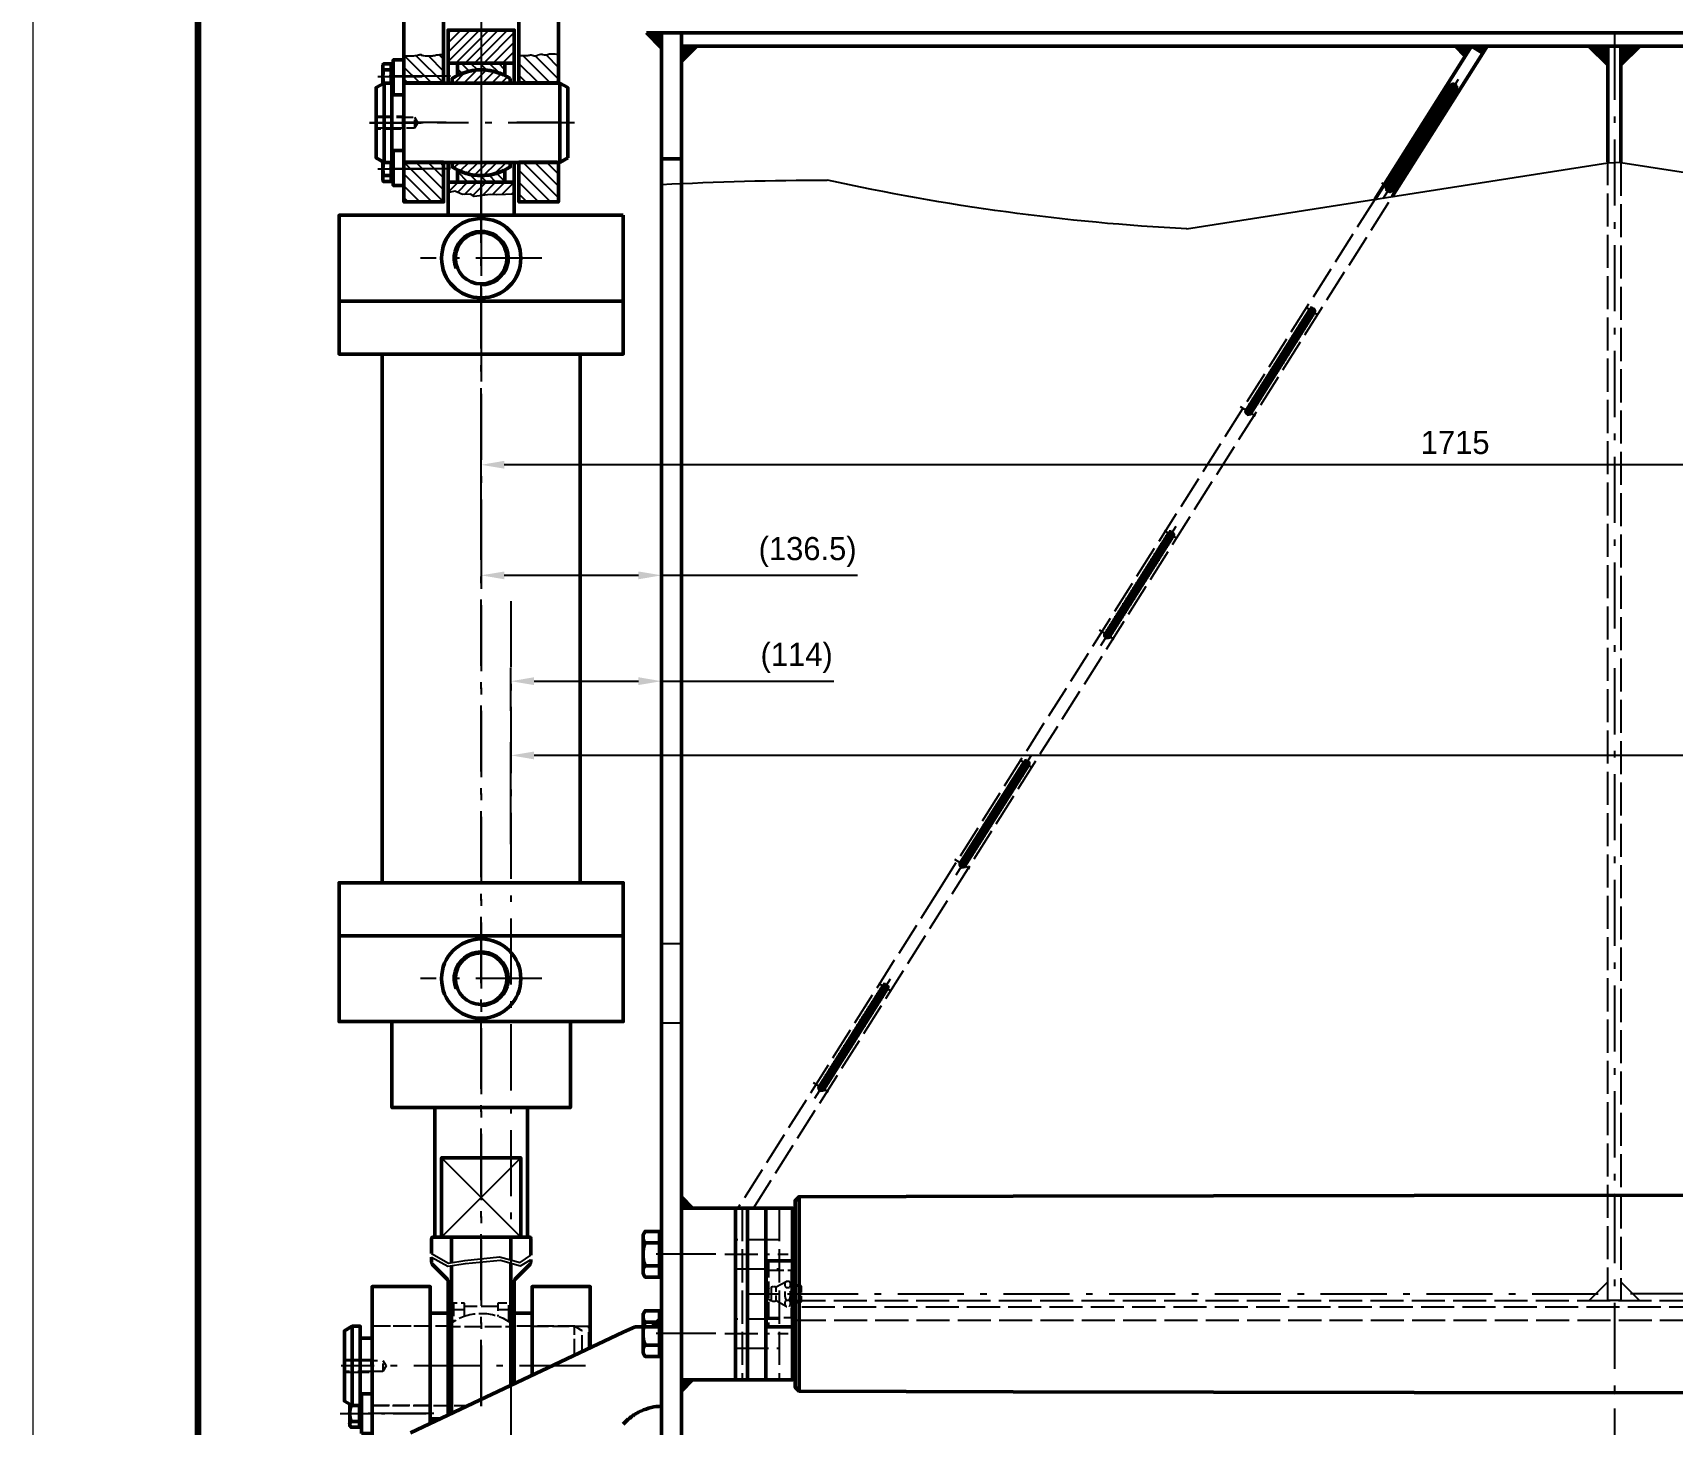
# Model space of a CAD drawing. Extents: x 0 to 5945, y 0 to 4205.
# Drawn here: x 0 to 1241, y 2355 to 3408 of the extents above; entities that cross this region are included whole.
import ezdxf
from ezdxf.enums import TextEntityAlignment as Align

# ---------------------------------------------------------------- set-up
doc = ezdxf.new("R2010")
doc.units = 0
doc.header["$LTSCALE"] = 5
for name, pattern in [('CENTER', [16, 10, -2.5, 1, -2.5]), ('CENTER2', [8, 5, -1.25, 0.5, -1.25]), ('DASHED', [6.25, 5, -1.25]), ('DASHED2', [3.1, 2.5, -0.6])]:
    doc.linetypes.add(name, pattern=pattern)
doc.layers.get('0').update_dxf_attribs({"color": 4, "linetype": 'CONTINUOUS', "lineweight": 50})
doc.layers.get('Defpoints').update_dxf_attribs({"linetype": 'CONTINUOUS'})
for name, color, linetype, lineweight in [('1', 4, 'CONTINUOUS', 50), ('3', 7, 'DASHED', 25), ('3A', 7, 'DASHED2', 25), ('4', 7, 'CONTINUOUS', 25), ('5', 7, 'CONTINUOUS', 25), ('7', 2, 'CENTER', 25), ('7A', 2, 'CENTER2', 25), ('8', 7, 'CONTINUOUS', 25), ('图框_外框', 130, 'CONTINUOUS', 20)]:
    doc.layers.add(name, color=color, linetype=linetype, lineweight=lineweight)
doc.styles.add('H35', font='bgdx.shx', dxfattribs={"width": 0.7, "bigfont": 'bghzdx.shx'})
doc.styles.add('H5', font='bgdx.shx', dxfattribs={"width": 0.7, "bigfont": 'bghzdx.shx'})
doc.styles.get("Standard").update_dxf_attribs({"font": 'bgdx.shx', "bigfont": 'bghzdx.shx'})
doc.dimstyles.new('GEN-ISO', dxfattribs={"dimscale": 5, "dimtxt": 3.5, "dimasz": 3.5, "dimexe": 2, "dimexo": 0, "dimgap": 1.6, "dimtad": 1, "dimdec": 3, "dimzin": 9, "dimdsep": 46, "dimtxsty": 'Standard', "dimcen": 0, "dimclrd": 256, "dimclre": 256, "dimclrt": 3, "dimadec": 0, "dimazin": 2, "dimtp": 0.1, "dimtm": 0.1, "dimtfac": 0.71, "dimtdec": 3, "dimtmove": 0, "dimatfit": 3, "dimfxl": 0, "dimtzin": 9, "dimlwd": -1, "dimlwe": -1, "dimarcsym": 0})

# ---------------------------------------------------------------- blocks, each defined once
blk = doc.blocks.new('*D8')
at = {"layer": '5'}
for p, q in [((339.3, 3050.2), (339.3, 3091.2)), ((2054.3, 3045.2), (2054.3, 3091.2)), ((2036.8, 3081.2), (356.8, 3081.2))]:
    blk.add_line(p, q, dxfattribs=at)
for points in [[(356.8, 3084.2), (356.8, 3078.3), (339.3, 3081.2)], [(2036.8, 3084.2), (2036.8, 3078.3), (2054.3, 3081.2)]]:
    blk.add_solid(points, dxfattribs=at)
at = {"layer": 'Defpoints', "color": 0}
for p in [(339.3, 3081.2), (339.3, 3050.2), (2054.3, 3045.2)]:
    blk.add_point(p, dxfattribs=at)
at = {"layer": '5', "color": 3, "insert": (1076.3, 3098), "char_height": 17.5, "attachment_point": 5}
blk.add_mtext('1715', dxfattribs=at)
blk = doc.blocks.new('*D9')
at = {"layer": '5'}
for p, q in [((361.8, 2794.3), (361.8, 2871.4)), ((2031.8, 2834.5), (2031.8, 2871.4)), ((2014.3, 2861.4), (379.3, 2861.4))]:
    blk.add_line(p, q, dxfattribs=at)
for points in [[(379.3, 2864.3), (379.3, 2858.4), (361.8, 2861.4)], [(2014.3, 2864.3), (2014.3, 2858.4), (2031.8, 2861.4)]]:
    blk.add_solid(points, dxfattribs=at)
at = {"layer": 'Defpoints', "color": 0}
for p in [(361.8, 2861.4), (2031.8, 2834.5), (361.8, 2794.3)]:
    blk.add_point(p, dxfattribs=at)
at = {"layer": '5', "color": 3, "insert": (1341.2, 2878.1), "char_height": 17.5, "attachment_point": 5}
blk.add_mtext('1670', dxfattribs=at)
blk = doc.blocks.new('*D13')
at = {"layer": '5'}
for p, q in [((361.8, 2895), (361.8, 2927.5)), ((379.3, 2917.5), (458.3, 2917.5)), ((475.8, 2895), (475.8, 2927.5)), ((475.8, 2917.5), (606.1, 2917.5))]:
    blk.add_line(p, q, dxfattribs=at)
for points in [[(379.3, 2920.5), (379.3, 2914.6), (361.8, 2917.5)], [(458.3, 2920.5), (458.3, 2914.6), (475.8, 2917.5)]]:
    blk.add_solid(points, dxfattribs=at)
at = {"layer": 'Defpoints', "color": 0}
for p in [(361.8, 2917.5), (361.8, 2895), (475.8, 2895)]:
    blk.add_point(p, dxfattribs=at)
at = {"layer": '5', "color": 3, "insert": (578, 2935.2), "char_height": 17.5, "attachment_point": 5}
blk.add_mtext('(114)', dxfattribs=at)
blk = doc.blocks.new('*D14')
at = {"layer": '5'}
for p, q in [((339.3, 3020.5), (339.3, 2987.6)), ((475.8, 3020.5), (475.8, 2987.6)), ((356.8, 2997.6), (458.3, 2997.6)), ((475.8, 2997.6), (624, 2997.6))]:
    blk.add_line(p, q, dxfattribs=at)
for points in [[(356.8, 3000.5), (356.8, 2994.6), (339.3, 2997.6)], [(458.3, 3000.5), (458.3, 2994.6), (475.8, 2997.6)]]:
    blk.add_solid(points, dxfattribs=at)
at = {"layer": 'Defpoints', "color": 0}
for p in [(339.3, 3020.5), (475.8, 3020.5), (339.3, 2997.6)]:
    blk.add_point(p, dxfattribs=at)
at = {"layer": '5', "color": 3, "insert": (586.3, 3015.2), "char_height": 17.5, "attachment_point": 5}
blk.add_mtext('(136.5)', dxfattribs=at)
blk = doc.blocks.new('640_D1')
at = {"layer": '1', "flags": 128}
for points in [[(-272.5, 128), (-225, 128)], [(-75, 128), (30.4, 128)], [(90.4, 128), (120.4, 128), (120.4, 84), (90.4, 84)]]:
    blk.add_lwpolyline(points, dxfattribs=at)
at = {"layer": '1'}
for points in [[(-272.5, 111.5), (-272.5, 128)], [(30.4, 84), (16.6, 84)], [(90.4, 7), (120.4, 7), (120.4, -37), (90.4, -37), (74.1, -37)]]:
    blk.add_lwpolyline(points, dxfattribs=at)
at = {"layer": '3A'}
blk.add_line((73.6, -36), (90.4, -36), dxfattribs=at)
at = {"layer": '3A', "flags": 128}
for points in [[(30.4, 84), (30.4, 127), (29.4, 128)], [(90.4, 84), (90.4, 127), (91.4, 128)], [(90.4, 7), (90.4, -36), (91.4, -37)]]:
    blk.add_lwpolyline(points, dxfattribs=at)
at = {"layer": '4'}
blk.add_spline([(6.9, 98), (-5.2, 112.4), (-53.4, 115.9), (-163.6, 107.5), (-272.5, 111.5)], degree=3, dxfattribs=at)
at = {"layer": '7'}
blk.add_line((24.4, 81.3), (24.4, 131.1), dxfattribs=at)
blk = doc.blocks.new('638_Vv')
at = {"layer": '1'}
for p, q in [((-15, -30), (-15, 30)), ((-9, -21), (-9, 21)), ((0, -21), (0, 21))]:
    blk.add_line(p, q, dxfattribs=at)
blk.add_lwpolyline([(0, 30), (0, 21), (-9, 21), (-9, 30), (-15, 30), (-21, 26.5), (-21, -26.5), (-15, -30), (-9, -30), (-9, -21), (0, -21), (0, -30)], dxfattribs=at)
at = {"layer": '3', "flags": 128}
for points in [[(-21, 5), (-1, 5), (-1, -5), (-21, -5)], [(-21, 4.2), (8, 4.2), (8, -4.2), (-21, -4.2)], [(8, 4.2), (10.5, 0), (8, -4.2)]]:
    blk.add_lwpolyline(points, dxfattribs=at)
at = {"layer": '3A'}
blk.add_line((153, 8), (153, 30), dxfattribs=at)
for points in [[(60.5, 30), (0, 30)], [(159, 10.8), (159, 26.5), (153, 30), (104.5, 30)], [(0, -30), (73.1, -30)]]:
    blk.add_lwpolyline(points, dxfattribs=at)
at = {"layer": '7', "flags": 128}
blk.add_lwpolyline([(161.5, 0), (161.5, 0), (-23.5, 0)], dxfattribs=at)
blk = doc.blocks.new('Achsh-30x8-S')
at = {"layer": '1'}
for p, q in [((9, 8.4), (8, 8.4)), ((15.9, 6), (15, 6)), ((17, -8.2), (17, 7.2)), ((9.5, -8.4), (8, -8.4)), ((15.9, -6), (9.5, -6))]:
    blk.add_line(p, q, dxfattribs=at)
at = {"layer": '1', "flags": 128}
blk.add_lwpolyline([(8, -15), (0, -15), (0, -6), (0, 15), (8, 15)], close=True, dxfattribs=at)
blk.add_lwpolyline([(9.5, 6), (9.5, -10.4), (15.9, -10.4, 0.510807), (15.9, -6, 0.189003), (15.9, 6, 0.118881), (16.7, 7)], format="xyb", dxfattribs=at)
at = {"layer": '7A'}
blk.add_line((24.2, 0), (-43.4, 0), dxfattribs=at)
blk = doc.blocks.new('SN 410 A60x80x16-1')
at = {"layer": '1'}
for p, q in [((-16, 30), (-16, -7.2)), ((61, 30), (61, -30))]:
    blk.add_line(p, q, dxfattribs=at)
for points in [[(-2.5, 40), (-16, 40), (-16, 30)], [(47.5, 40), (61, 40), (61, 30)], [(53, -40), (61, -40), (61, -30)]]:
    blk.add_lwpolyline(points, dxfattribs=at)
blk = doc.blocks.new('22107569-St')
at = {"xscale": -1, "rotation": 270}
blk.add_blockref('640_D1', (812, 149.3), dxfattribs=at)
for name, p in [('SN 410 A60x80x16-1', (835, 209.7)), ('Achsh-30x8-S', (940, 173.7))]:
    blk.add_blockref(name, p)
at = {"xscale": -1}
blk.add_blockref('638_Vv', (940, 209.7), dxfattribs=at)
blk = doc.blocks.new('22107672-V')
at = {"layer": '1'}
for p, q in [((617, 73.5), (617, -73.5)), ((620, 0), (620, 70.5)), ((620, -51), (620, 0))]:
    blk.add_line(p, q, dxfattribs=at)
for points in [[(-620, 51), (-620, 70.5), (-617, 73.5), (-454.9, 74), (0, 74.7)], [(620, 51), (620, 70.5), (617, 73.5), (454.9, 74), (0, 74.7)], [(-620, -51), (-620, -70.5), (-617, -73.5), (-454.9, -74), (0, -74.7)], [(620, -51), (620, -70.5), (617, -73.5), (454.9, -74), (0, -74.7)]]:
    blk.add_lwpolyline(points, dxfattribs=at)
at = {"layer": '3A'}
for p, q in [((640, 25), (640, -25)), ((615.2, 5.9), (623.3, 5.9)), ((615.2, 5.9), (623.3, 5.9)), ((615.9, -6.6), (615.9, 6.6)), ((615.9, -6.6), (615.9, 6.6)), ((626.8, 4.8), (624.3, 4.8)), ((638, 5.3), (638, -5.3)), ((615.2, -5.9), (623.3, -5.9)), ((615.2, -5.9), (623.3, -5.9)), ((626.8, -4.8), (624.3, -4.8))]:
    blk.add_line(p, q, dxfattribs=at)
blk.add_lwpolyline([(641, 0), (641, 24), (640, 25), (620, 25, -0.414215)], format="xyb", dxfattribs=at)
at = {"layer": '3A', "flags": 128}
for points in [[(641, 18), (623.6, 18, 0.414214), (623, 17.4), (623, -17.4, 0.414214), (623.6, -18), (641, -18)], [(624.3, -9.5, -0.400321), (624.3, -4.8, -0.20016), (624.3, 4.8, -0.400321), (624.3, 9.5), (626.8, 9.5, -0.400321), (626.8, 4.8, -0.20016), (626.8, -4.8, -0.400321), (626.8, -9.5), (624.3, -9.5)], [(624.3, -9.5, -0.400321), (624.3, -4.8, -0.20016), (624.3, 4.8, -0.400321), (624.3, 9.5), (626.8, 9.5, -0.400321), (626.8, 4.8, -0.20016), (626.8, -4.8, -0.400321), (626.8, -9.5), (624.3, -9.5)]]:
    blk.add_lwpolyline(points, format="xyb", dxfattribs=at)
for points in [[(623.3, -6.6), (615.9, -6.6), (615.2, -5.9), (615.2, 5.9), (615.9, 6.6), (623.3, 6.6)], [(623.3, -6.6), (615.9, -6.6), (615.2, -5.9), (615.2, 5.9), (615.9, 6.6), (623.3, 6.6)], [(626.8, -9.5), (634.2, -5.3), (634.2, 5.3), (626.8, 9.5)], [(638, -5.3), (641, -3.5), (641, 3.5), (638, 5.3)]]:
    blk.add_lwpolyline(points, dxfattribs=at)
at = {"layer": '3A'}
blk.add_lwpolyline([(620, -25), (640, -25), (641, -24), (641, 0)], dxfattribs=at)
for centre, start, end in [((636.1, 2), 60, 120), ((636.1, -2), 240, 300)]:
    blk.add_arc(centre, 3.75, start, end, dxfattribs=at)
at = {"layer": '7', "flags": 128}
for points in [[(-622.3, 0), (-597.3, 0), (0, 0)], [(622.3, 0), (597.3, 0), (0, 0)]]:
    blk.add_lwpolyline(points, dxfattribs=at)
blk = doc.blocks.new('6kt-schr-M20x120-V')
at = {"layer": '1'}
for p, q in [((539.2, 0), (540.7, 0)), ((551.7, -6.3), (540.7, -6.3)), ((551.7, -23.7), (540.7, -23.7)), ((540.7, -30), (539.2, -30)), ((539.2, -60), (540.7, -60)), ((551.7, -66.3), (540.7, -66.3)), ((551.7, -83.7), (540.7, -83.7)), ((540.7, -90), (539.2, -90))]:
    blk.add_line(p, q, dxfattribs=at)
at = {"layer": '1', "flags": 128}
for points in [[(553.2, -29.7), (551.7, -32.3), (540.7, -32.3), (540.7, 2.3), (551.7, 2.3), (553.2, -0.3), (553.2, -29.7)], [(553.2, -89.7), (551.7, -92.3), (540.7, -92.3), (540.7, -57.7), (551.7, -57.7), (553.2, -60.3), (553.2, -89.7)]]:
    blk.add_lwpolyline(points, dxfattribs=at)
for points in [[(551.7, -32.3, 0.343154), (551.7, -23.7, 0.171573), (551.7, -6.3, 0.343154), (551.7, 2.3)], [(551.7, -92.3, 0.343154), (551.7, -83.7, 0.171573), (551.7, -66.3, 0.343154), (551.7, -57.7)]]:
    blk.add_lwpolyline(points, format="xyb", dxfattribs=at)
blk = doc.blocks.new('*X168')
at = {"layer": '8', "lineweight": 50}
for p, q in [((4.64, 3.0625), (-1.5775, 3.0625)), ((-1.5775, 2.1875), (3.765, 2.1875)), ((2.89, 1.3125), (-1.5775, 1.3125)), ((-1.5775, 0.4375), (2.015, 0.4375)), ((1.14, -0.4375), (-1.5775, -0.4375)), ((-1.5775, -1.3125), (0.265, -1.3125)), ((-0.61, -2.1875), (-1.5775, -2.1875)), ((-1.5775, -3.0625), (-1.485, -3.0625))]:
    blk.add_line(p, q, dxfattribs=at)
blk = doc.blocks.new('*X169')
at = {"layer": '8', "lineweight": 50}
for p, q in [((1.5775, 3.0625), (-4.64, 3.0625)), ((-3.765, 2.1875), (1.5775, 2.1875)), ((1.5775, 1.3125), (-2.89, 1.3125)), ((-2.015, 0.4375), (1.5775, 0.4375)), ((1.5775, -0.4375), (-1.14, -0.4375)), ((-0.265, -1.3125), (1.5775, -1.3125)), ((1.5775, -2.1875), (0.61, -2.1875)), ((1.485, -3.0625), (1.5775, -3.0625))]:
    blk.add_line(p, q, dxfattribs=at)
blk = doc.blocks.new('*X170')
at = {"layer": '8', "lineweight": 50}
for p, q in [((4.64, 3.0625), (-1.5775, 3.0625)), ((-1.5775, 2.1875), (3.765, 2.1875)), ((2.89, 1.3125), (-1.5775, 1.3125)), ((-1.5775, 0.4375), (2.015, 0.4375)), ((1.14, -0.4375), (-1.5775, -0.4375)), ((-1.5775, -1.3125), (0.265, -1.3125)), ((-0.61, -2.1875), (-1.5775, -2.1875)), ((-1.5775, -3.0625), (-1.485, -3.0625))]:
    blk.add_line(p, q, dxfattribs=at)
blk = doc.blocks.new('*X171')
at = {"layer": '8', "lineweight": 50}
for p, q in [((1.5775, 3.0625), (-4.64, 3.0625)), ((-3.765, 2.1875), (1.5775, 2.1875)), ((1.5775, 1.3125), (-2.89, 1.3125)), ((-2.015, 0.4375), (1.5775, 0.4375)), ((1.5775, -0.4375), (-1.14, -0.4375)), ((-0.265, -1.3125), (1.5775, -1.3125)), ((1.5775, -2.1875), (0.61, -2.1875)), ((1.485, -3.0625), (1.5775, -3.0625))]:
    blk.add_line(p, q, dxfattribs=at)
blk = doc.blocks.new('22107578-Su')
at = {"layer": '8'}
h = blk.add_hatch(dxfattribs=at)
h.set_pattern_fill('ANSI31', color=256, scale=2, style=0)
h.set_pattern_definition([(45, (-716.588, -636.8144), (-4.49013, 4.49013), [])])
h.paths.add_polyline_path([(-28.5, -179.4), (-28.5, -158.5, -0.028346), (-29.4, -158.7, -0.019177), (-30.4, -158.9, -0.024265), (-33.1, -159, -0.05429), (-35.5, -158.8, 0.024532), (-36.7, -158.6, 0.020424), (-37.2, -158.5, 0.02473), (-37.7, -158.5, 0.063995), (-39.3, -158.9, -0.01351), (-39.8, -159, -0.018462), (-40.2, -159.2, -0.025373), (-40.6, -159.2, -0.034729), (-40.9, -159.2, -0.040341), (-41.4, -159.2, -0.036426), (-41.9, -159, -0.032777), (-42.4, -158.8, -0.029627), (-42.9, -158.5, 0.126034), (-44.8, -157.9, 0.03476), (-45.2, -157.9, 0.026299), (-45.7, -157.9, 0.01932), (-46.2, -158, 0.014751), (-46.9, -158.2, -0.068019), (-48.9, -158.5, -0.027277), (-49.5, -158.5, -0.019995), (-50.2, -158.4, -0.109188), (-50.3, -158.1, 0.050727), (-53.2, -157.6, 0.093559), (-58.5, -158.3), (-58.5, -178.4), (-57.5, -179.4)])
h.paths.add_polyline_path([(-28.5, -269.4), (-28.5, -239.4), (-57.5, -239.4), (-58.5, -240.4), (-58.5, -269.4)])
h.paths.add_polyline_path([(39.1, -159.2, -0.018759), (36.8, -159.1, -0.01419), (35.9, -158.9, -0.02094), (35, -158.8, 0.034073), (32.6, -158.3, 0.054997), (28.5, -158.3), (28.5, -179.4), (57.5, -179.4), (58.5, -178.4), (58.5, -159, -0.043056), (53.2, -159.2, -0.034942), (49.1, -158.8, -0.014576), (47.5, -158.4, 0.006783), (46.3, -158.2, 0.01254), (46.1, -158.1, 0.013226), (46, -158.1, 0.018185), (45.9, -158.1, 0.022711), (45.8, -158.1, 0.017623), (45.6, -158.1, 0.019623), (45.2, -158.2, 0.052233), (45.3, -158.5, -0.013898), (44.6, -158.7, -0.004482), (43.3, -159, -0.072676)])
h.paths.add_polyline_path([(58.5, -269.4), (58.5, -240.4), (57.5, -239.4), (28.5, -239.4), (28.5, -269.4)])
at = {"layer": '1'}
for p, q in [((-65.6, -20), (-58.5, -27.1)), ((-28.5, -27.1), (-21.4, -20)), ((21.4, -20), (28.5, -27.1)), ((65.6, -20), (58.5, -27.1))]:
    blk.add_line(p, q, dxfattribs=at)
at = {"layer": '1', "flags": 128}
blk.add_lwpolyline([(-100, 0), (100, 0), (100, -20), (-100, -20)], close=True, dxfattribs=at)
for points in [[(-58.5, -20), (-58.5, -179.4)], [(-28.5, -179.4), (-28.5, -20), (-58.5, -20)], [(28.5, -20), (28.5, -179.4)], [(58.5, -179.4), (58.5, -20), (28.5, -20)], [(-58.5, -178.4), (-57.5, -179.4), (-28.5, -179.4)], [(58.5, -178.4), (57.5, -179.4), (28.5, -179.4)], [(-58.5, -240.4), (-57.5, -239.4), (-28.5, -239.4)], [(-58.5, -239.4), (-58.5, -269.4), (-28.5, -269.4), (-28.5, -239.4)], [(58.5, -240.4), (57.5, -239.4), (28.5, -239.4)], [(28.5, -239.4), (28.5, -269.4), (58.5, -269.4), (58.5, -239.4)]]:
    blk.add_lwpolyline(points, dxfattribs=at)
at = {"layer": '4'}
for points in [[(-58.5, -158.3, -0.093559), (-53.2, -157.6, -0.050727), (-50.3, -158.1, 0.109188), (-50.2, -158.4, 0.019995), (-49.5, -158.5, 0.027277), (-48.9, -158.5, 0.067541), (-46.9, -158.2, -0.014338), (-46.2, -158, -0.019534), (-45.7, -157.9, -0.026763), (-45.2, -157.9, -0.03647), (-44.8, -157.9, -0.126034), (-42.9, -158.5, 0.029627), (-42.4, -158.8, 0.032777), (-41.9, -159, 0.036426), (-41.4, -159.2, 0.040341), (-40.9, -159.2, 0.034729), (-40.6, -159.2, 0.025373), (-40.2, -159.2, 0.018462), (-39.8, -159, 0.01351), (-39.3, -158.9, -0.063995), (-37.7, -158.5, -0.0259), (-37.2, -158.5, -0.019651), (-36.7, -158.6, -0.026198), (-35.4, -158.8, 0.052389), (-33.1, -159, 0.024265), (-30.4, -158.9, 0.019177), (-29.4, -158.7, 0.028346), (-28.5, -158.5)], [(28.5, -158.3, -0.054997), (32.6, -158.3, -0.034758), (35.1, -158.8, 0.019692), (35.9, -158.9, 0.01419), (36.8, -159.1, 0.018759), (39.1, -159.2, 0.072676), (43.3, -159, 0.004482), (44.6, -158.7, 0.013898), (45.3, -158.5, -0.052233), (45.2, -158.2, -0.019623), (45.6, -158.1, -0.016804), (45.8, -158.1, -0.02412), (45.9, -158.1, -0.019847), (46, -158.1, -0.012405), (46.1, -158.1, -0.01254), (46.3, -158.2, -0.006783), (47.5, -158.4, 0.014576), (49.1, -158.8, 0.034942), (53.2, -159.2, 0.043056), (58.5, -159)]]:
    blk.add_lwpolyline(points, format="xyb", dxfattribs=at)
at = {"layer": '7'}
for p, q in [((-70, 2.4), (-70, -25.1)), ((0, 7.5), (0, -275.9)), ((70, 2.9), (70, -24.7)), ((23.1, -174.4), (69.7, -174.4)), ((-60.1, -209.4), (-27, -209.4)), ((26.4, -209.4), (60.1, -209.4)), ((23.1, -244.4), (69.7, -244.4))]:
    blk.add_line(p, q, dxfattribs=at)
at = {"layer": '8'}
for name, p in [('*X169', (-60.1, -23.9)), ('*X168', (-26.9, -23.9)), ('*X171', (26.9, -23.9)), ('*X170', (60.1, -23.9))]:
    blk.add_blockref(name, p, dxfattribs=at)
blk = doc.blocks.new('*X187')
at = {"layer": '8', "lineweight": 25}
for p, q in [((-19.1, -1.5), (-14.3, 3.4)), ((-7.2, 3.4), (-14.6, -4)), ((-5.4, -1.9), (-0.2, 3.4)), ((6.9, 3.4), (1.8, -1.7)), ((7.9, -2.7), (14, 3.4)), ((16.9, -0.8), (13.3, -4.3))]:
    blk.add_line(p, q, dxfattribs=at)
blk = doc.blocks.new('*X188')
at = {"layer": '8', "lineweight": 25}
for p, q in [((-18.4, 0.7), (-13.6, -4)), ((-6.6, -4), (-13.6, 3)), ((-8.3, 4.7), (0.5, -4)), ((7.6, -4), (-2.3, 5.8)), ((4.8, 5.8), (14.6, -4)), ((21.7, -4), (13.6, 4.1))]:
    blk.add_line(p, q, dxfattribs=at)
blk = doc.blocks.new('*X189')
at = {"layer": '8', "lineweight": 25}
for p, q in [((-16.2, -5), (-25.6, 4.4)), ((-18.5, 4.4), (-9.1, -5)), ((-1.5, -5.6), (-11.5, 4.4)), ((-4.4, 4.4), (5.7, -5.7)), ((11.9, -4.8), (2.7, 4.4)), ((9.7, 4.4), (17.4, -3.3)), ((23.4, -2.2), (16.8, 4.4)), ((23.9, 4.4), (24.4, 3.9)), ((-25.6, -2.7), (-23.6, -4.7))]:
    blk.add_line(p, q, dxfattribs=at)
blk = doc.blocks.new('*X190')
at = {"layer": '8', "lineweight": 25}
for p, q in [((-19.7, 12.6), (5.3, -12.4)), ((12.4, -12.4), (-12.6, 12.6)), ((-5.5, 12.6), (19.5, -12.4)), ((25.2, -11), (1.5, 12.6)), ((8.6, 12.6), (25.2, -4)), ((25.2, 3.1), (15.7, 12.6)), ((22.8, 12.6), (25.2, 10.2)), ((-1.7, -12.4), (-24.8, 10.7)), ((-24.8, 3.6), (-8.8, -12.4)), ((-15.9, -12.4), (-24.8, -3.5)), ((-24.8, -10.5), (-23, -12.4))]:
    blk.add_line(p, q, dxfattribs=at)
blk = doc.blocks.new('*X191')
at = {"layer": '8', "lineweight": 25}
for p, q in [((-21.6, 4), (-13, -4.7)), ((-4.6, -6), (-14.6, 4)), ((-7.5, 4), (2.2, -5.7)), ((8.1, -4.5), (-0.4, 4)), ((6.6, 4), (13.3, -2.7)), ((17.9, -0.2), (13.7, 4))]:
    blk.add_line(p, q, dxfattribs=at)
blk = doc.blocks.new('*X192')
at = {"layer": '8', "lineweight": 25}
for p, q in [((-16, 5.2), (-17.3, 3.9)), ((-17.3, -3.1), (-10.9, 3.3)), ((-5.1, 2), (-10.5, -3.5)), ((-3.5, -3.5), (1.5, 1.5)), ((9.6, 2.5), (3.6, -3.5)), ((10.7, -3.5), (18.7, 4.6)), ((18.7, -2.5), (17.7, -3.5))]:
    blk.add_line(p, q, dxfattribs=at)
blk = doc.blocks.new('22107641-D1')
at = {"layer": '1'}
for p, q in [((-7, 0), (43, 0)), ((43, -90), (-7, -90)), ((125.5, -180), (-89.5, -180)), ((93, -220), (-57, -220)), ((93, -620), (-57, -620)), ((125.5, -660), (-89.5, -660)), ((-49.5, -725), (85.5, -725)), ((-4.4, -905.3), (-4.4, -888)), ((40.4, -907.3), (40.4, -888)), ((-4.4, -1000.5), (-4.4, -907.6)), ((40.4, -1021.7), (40.4, -909.6))]:
    blk.add_line(p, q, dxfattribs=at)
at = {"layer": '1', "flags": 128}
for points in [[(-7, -15), (-7, 25), (43, 25), (43, -15)], [(43, -75), (43, -115), (-7, -115), (-7, -75)], [(48, -888), (48, -828), (-12, -828), (-12, -888), (48, -888)]]:
    blk.add_lwpolyline(points, dxfattribs=at)
for points in [[(0, 0), (0, -9.3, -0.237715), (36, -9.3), (36, 0)], [(-4, -11.6, -0.299702), (40, -11.6), (40, -15), (-4, -15)]]:
    blk.add_lwpolyline(points, format="xyb", close=True, dxfattribs=at)
for points in [[(-4, -75), (-4, -78.4, 0.2997), (40, -78.4), (40, -75)], [(0, -80.7), (0, -90), (36, -90), (36, -80.7, -0.237717), (0, -80.7)], [(55.5, -900.5), (55.5, -889, 0.414214), (54.5, -888), (-18.5, -888, 0.414172), (-19.5, -889), (-19.5, -901.6)], [(-19.5, -905), (-19.5, -906.9, 0.198912), (-18.6, -909), (-7.9, -919.7, -0.198912), (-7, -921.8), (-7, -999.2)], [(43, -1023), (43, -921.8, -0.198912), (43.9, -919.7), (54.6, -909, 0.198912), (55.5, -906.9), (55.5, -903.1)]]:
    blk.add_lwpolyline(points, format="xyb", dxfattribs=at)
for points in [[(-89.5, -115), (125.5, -115), (125.5, -180), (125.5, -220), (93, -220), (93, -620), (125.5, -620), (125.5, -660), (125.5, -725), (85.5, -725), (85.5, -790), (58, -790), (53, -790), (53, -888), (-17, -888), (-17, -790), (-22, -790), (-49.5, -790), (-49.5, -725), (-89.5, -725), (-89.5, -660), (-89.5, -620), (-57, -620), (-57, -220), (-89.5, -220), (-89.5, -180)], [(58, -790), (-22, -790)]]:
    blk.add_lwpolyline(points, close=True, dxfattribs=at)
at = {"layer": '1'}
for centre, radius in [((18, -147.5), 30), ((18, -147.5), 19.5), ((18, -692.5), 30), ((18, -692.5), 19.5)]:
    blk.add_circle(centre, radius, dxfattribs=at)
at = {"layer": '3A'}
for p, q in [((-7, -940.6), (-3, -940.6)), ((5.5, -940.6), (30.5, -940.6)), ((39, -940.6), (43, -940.6)), ((-3, -943.1), (5.5, -943.1)), ((30.5, -943.1), (39, -943.1))]:
    blk.add_line(p, q, dxfattribs=at)
at = {"layer": '3A', "flags": 128}
for points in [[(-3, -951.9), (-3, -938.1), (5.5, -938.1), (5.5, -948)], [(30.5, -948), (30.5, -938.1), (39, -938.1), (39, -951.9)]]:
    blk.add_lwpolyline(points, dxfattribs=at)
blk.add_lwpolyline([(-4, -955.6), (-4, -952.6, -0.302776), (40, -952.6), (40, -955.6), (-4, -955.6)], format="xyb", dxfattribs=at)
at = {"layer": '4'}
for p, q in [((48, -888), (-12, -828)), ((-12, -888), (48, -828))]:
    blk.add_line(p, q, dxfattribs=at)
at = {"layer": '4', "flags": 128}
for points in [[(-7, -99), (-0.3, -99.3), (6.6, -99.6), (11.3, -99.3), (23.3, -100.8), (26, -99), (32.2, -99.3), (37.9, -96.9), (41.2, -97.5), (43, -95.4), (43, -90), (-7, -90), (-7, -99)], [(55.5, -900.5), (42.7, -907.7), (30.4, -905.6), (4.1, -902.9), (-11.4, -907.3), (-19.5, -901.6)], [(55.5, -903.1), (43.2, -910), (29.8, -907.9), (3.4, -905.4), (-11.8, -909.7), (-19.2, -905.3), (-19.5, -905)]]:
    blk.add_lwpolyline(points, dxfattribs=at)
at = {"layer": '4'}
for centre in [(18, -147.5), (18, -692.5)]:
    blk.add_arc(centre, 21, 338.2091, 270, dxfattribs=at)
at = {"layer": '7', "flags": 128}
for points in [[(18, -90), (18, -115), (18, -1015.8), (18, -1015.8)], [(18, -1015.8), (18, -1015.8), (18, -115), (18, -90)], [(-28, -147.5), (-3, -147.5), (39, -147.5), (64, -147.5)], [(-28, -692.5), (-3, -692.5), (39, -692.5), (64, -692.5)]]:
    blk.add_lwpolyline(points, dxfattribs=at)
at = {"layer": '8'}
for name, p in [('*X190', (17.8, 12.4)), ('*X187', (19.1, -3.4)), ('*X188', (16.5, -11)), ('*X191', (20.8, -79)), ('*X192', (17.3, -86.5)), ('*X189', (18.6, -94.4))]:
    blk.add_blockref(name, p, dxfattribs=at)
blk = doc.blocks.new('22107582-D')
at = {"layer": '1'}
for p, q in [((23, 95), (23, -35)), ((23, 55), (43, 55)), ((23, 5), (43, 5))]:
    blk.add_line(p, q, dxfattribs=at)
blk.add_lwpolyline([(0, -35), (43, -35), (43, 95), (0, 95)], close=True, dxfattribs=at)
at = {"layer": '3'}
for p, q in [((5, 95), (5, -35)), ((33, 95), (33, -35)), ((33, 71), (0, 71)), ((0, 49), (33, 49)), ((33, 11), (0, 11)), ((0, -11), (33, -11))]:
    blk.add_line(p, q, dxfattribs=at)
at = {"layer": '7A'}
for p, q in [((-8.1, 60), (39.7, 60)), ((8, 30), (58, 30)), ((-8.1, 0), (39.7, 0))]:
    blk.add_line(p, q, dxfattribs=at)
blk = doc.blocks.new('Achsh-30x8-Sa')
at = {"layer": '1'}
for p, q in [((-15.9, 64.5), (-15.9, 77.2)), ((-15.4, 75), (-9.5, 75)), ((-15.4, 65), (-9.5, 65)), ((-15.9, 5.5), (-15.9, -7.2)), ((-15.4, 5), (-9.5, 5)), ((-15.4, -5), (-9.5, -5))]:
    blk.add_line(p, q, dxfattribs=at)
at = {"layer": '1', "flags": 128}
for points in [[(-15.5, 64.7, -0.007777), (-15.4, 65), (-15.9, 70), (-15.4, 75, -0.048903), (-15.8, 76.2, -0.055954), (-15.9, 77.4, -0.031332), (-15.9, 78, -0.033818), (-15.8, 78.5, -0.036261), (-15.6, 79, -0.038392), (-15.4, 79.5), (-9.5, 79.5), (-9.5, 65)], [(-15.5, 5.3, 0.007777), (-15.4, 5), (-15.9, 0), (-15.4, -5, 0.048903), (-15.8, -6.2, 0.055954), (-15.9, -7.4, 0.031332), (-15.9, -8, 0.033818), (-15.8, -8.5, 0.036261), (-15.6, -9, 0.038392), (-15.4, -9.5), (-9.5, -9.5), (-9.5, 5)]]:
    blk.add_lwpolyline(points, format="xyb", dxfattribs=at)
for points in [[(-9.5, 65), (-9.5, 78), (-8, 78), (-8, 62), (-9, 62)], [(-8, 56), (-8, 82.5), (0, 82.5), (0, 63)], [(-8, 14), (-8, -12.5), (0, -12.5), (0, 7)], [(-9.5, 5), (-9.5, -8), (-8, -8), (-8, 8), (-9, 8)]]:
    blk.add_lwpolyline(points, dxfattribs=at)
at = {"layer": '7'}
for p, q in [((-19.7, 70), (13.8, 70)), ((-11.3, 70), (-1.9, 70)), ((-19.7, 0), (13.8, 0)), ((-11.3, 0), (-1.9, 0))]:
    blk.add_line(p, q, dxfattribs=at)
blk = doc.blocks.new('22107586-V')
at = {"layer": '1'}
for p, q in [((6, -30), (6, 30)), ((138.9999, -30), (138.9999, 30)), ((12, -21), (12, 21)), ((20.9999, -21), (20.9999, 21))]:
    blk.add_line(p, q, dxfattribs=at)
at = {"layer": '1', "flags": 128}
blk.add_lwpolyline([(144.9999, -26.536), (144.9999, 26.536), (138.9999, 30), (20.9999, 30), (20.9999, 21), (12, 21), (12, 30), (6, 30), (0, 26.536), (0, -26.536), (6, -30), (12, -30), (12, -21), (20.9999, -21), (20.9999, -30), (138.9999, -30)], close=True, dxfattribs=at)
at = {"layer": '3A', "flags": 128}
for points in [[(0, 5), (19.9999, 5), (19.9999, -5), (0, -5)], [(0, 4.25), (28.9999, 4.25), (28.9999, -4.25), (0, -4.25)], [(28.9999, 4.25), (31.4539, 0), (28.9999, -4.25)]]:
    blk.add_lwpolyline(points, dxfattribs=at)
at = {"layer": '7', "flags": 128}
for points in [[(-5, 0), (0, 0), (28.9999, 0), (33.9999, 0)], [(35.5359, 0), (0, 0), (-5, 0)], [(149.9999, 0), (144.9999, 0), (46.1299, 0)]]:
    blk.add_lwpolyline(points, dxfattribs=at)
blk = doc.blocks.new('22107563B1-S1')
at = {"layer": '1'}
for p, q in [((-706, -197), (706, -197)), ((706, -197), (706, -331.1)), ((706, -292.4), (706, -197)), ((706, -197), (721, -197)), ((706, -197), (706, -207)), ((721, -208.5), (732.5, -197)), ((732.5, -197), (721, -197)), ((721, -197), (721, -208.5)), ((721, -1316), (721, -197)), ((721, -197), (721, -292.4)), ((706, -207), (-706, -207)), ((-5, -221.1), (-19.1, -207)), ((-5, -295.3), (-5, -207)), ((-5, -207), (5, -207)), ((5, -221.1), (19.1, -207)), ((5, -207), (5, -294.7)), ((96.2, -207), (108, -207)), ((99.5, -212.4), (96.2, -207)), ((108, -207), (99.5, -212.4)), ((107.1, -207.6), (100.4, -211.8)), ((108, -207), (107.1, -207.6)), ((181.3, -323), (108, -207)), ((108, -207), (108, -207)), ((108, -207), (120.3, -207)), ((112.9, -214.7), (108, -207)), ((120.3, -207), (112.9, -214.7)), ((706, -218.5), (694.5, -207)), ((694.5, -207), (706, -207)), ((706, -207), (706, -218.5)), ((100.4, -211.8), (99.5, -212.4)), ((99.5, -212.4), (168.2, -320.9)), ((167.9, -315.8), (119.8, -239.7)), ((124, -237.1), (172.1, -313.2)), ((721, -292.4), (706, -292.4)), ((706, -1161), (706, -331.1)), ((697.5, -1086), (706, -1077.5)), ((706, -1086), (656, -1086)), ((656, -1086), (656, -1216)), ((665, -1086), (665, -1216)), ((706, -1161), (706, -1316)), ((728.1, -1176), (721, -1168.9)), ((721, -1236), (721, -1176)), ((721, -1176), (741, -1176)), ((741, -1176), (750, -1180)), ((750, -1180), (911, -1256)), ((656, -1216), (706, -1216)), ((697.5, -1216), (706, -1224.5))]:
    blk.add_line(p, q, dxfattribs=at)
for centre, radius, start, end in [((121.9, -238.4), 2.49, 32.2923, 212.2922), ((170, -314.5), 2.49, 212.2922, 32.2923), ((721, -1271.4), 35.4, 77.1071, 89.9298), ((720.3, -1274.1), 38.1, 64.8872, 77.0962), ((719, -1276.9), 41.3, 53.3192, 64.892), ((717.1, -1279.5), 44.5, 42.3143, 53.3348)]:
    blk.add_arc(centre, radius, start, end, dxfattribs=at)
at = {"layer": '3'}
for p, q in [((-5, -295.3), (-5, -1156)), ((5, -1156), (5, -294.7)), ((651.4, -1086), (168.1, -320.9)), ((181.3, -323), (511.5, -845.8)), ((511.5, -845.8), (663.2, -1086)), ((-5, -1141.9), (-19.1, -1156)), ((5, -1141.9), (19.1, -1156)), ((622, -1156), (-622, -1156)), ((-597.6, -1161), (622, -1161)), ((-5, -1156), (5, -1156)), ((-622, -1171), (622, -1171))]:
    blk.add_line(p, q, dxfattribs=at)
at = {"layer": '4'}
for p, q in [((-323.7, -345.3), (-5, -295.3)), ((-5, -295.3), (0.1, -295)), ((5, -295.3), (-0.1, -295)), ((323.7, -345.3), (5, -295.3)), ((274.7, -484.9), (226.6, -408.9)), ((230.9, -406.2), (278.9, -482.3)), ((381.5, -654), (333.4, -577.9)), ((337.7, -575.3), (385.7, -651.4)), ((491, -827.3), (442.9, -751.3)), ((447.1, -748.6), (495.2, -824.7)), ((553.9, -917.7), (602, -993.8)), ((597.8, -996.4), (549.7, -920.4))]:
    blk.add_line(p, q, dxfattribs=at)
for centre, radius, start, end in [((240.7, 1285.5), 1632.9, 272.9111, 282.5511), ((595.8, -2628.9), 2320.5, 86.9068, 90.0052), ((228.8, -407.5), 2.49, 32.2923, 212.2922), ((276.8, -483.6), 2.49, 212.2922, 32.2923), ((335.6, -576.6), 2.49, 32.2923, 212.2922), ((383.6, -652.7), 2.49, 212.2922, 32.297), ((445, -749.9), 2.49, 32.297, 212.2869), ((493.1, -826), 2.49, 212.2922, 32.2923), ((551.8, -919), 2.49, 32.287, 212.2922), ((599.9, -995.1), 2.49, 212.2922, 32.2923)]:
    blk.add_arc(centre, radius, start, end, dxfattribs=at)
at = {"layer": '7'}
for p, q in [((857.5, 149.2), (857.5, -476.3)), ((0, -117.7), (0, -2420.9)), ((175, -322.4), (117.9, -232)), ((127, -235.2), (118, -240.9)), ((176.3, -310.5), (165.1, -317.6)), ((233.8, -404.3), (224.8, -410)), ((283.1, -479.6), (271.9, -486.7)), ((388.6, -660.6), (331.5, -570.2)), ((340.6, -573.4), (331.6, -579.1)), ((835, -627), (835, -1177.4)), ((389.9, -648.7), (378.7, -655.8)), ((498.1, -833.9), (441, -743.5)), ((450.1, -746.7), (441.1, -752.4)), ((499.4, -822), (488.1, -829.1)), ((720, -886), (705, -886)), ((604.9, -1003), (547.8, -912.6)), ((556.9, -915.8), (547.9, -921.5)), ((720, -946), (705, -946)), ((606.2, -991.1), (594.9, -998.2)), ((680, -1121), (685, -1121)), ((685, -1121), (720, -1121)), ((720, -1121), (725, -1121)), ((680, -1181), (685, -1181)), ((680, -1181), (685, -1181)), ((685, -1181), (720, -1181)), ((685, -1181), (720, -1181)), ((720, -1181), (725, -1181)), ((720, -1181), (725, -1181)), ((835, -1215.6), (835, -1320.1))]:
    blk.add_line(p, q, dxfattribs=at)
at = {"layer": '8', "lineweight": 50}
for p, q in [((721, -197.7), (731.8, -197.7)), ((-5, -208.2), (-18, -208.2)), ((-16.2, -209.9), (-5, -209.9)), ((18, -208.2), (5, -208.2)), ((5, -209.9), (16.2, -209.9)), ((106.7, -207.8), (96.7, -207.8)), ((97.8, -209.6), (103.9, -209.6)), ((119.7, -207.7), (108.4, -207.7)), ((109.6, -209.4), (118, -209.4)), ((706, -207.7), (695.2, -207.7)), ((697, -209.5), (706, -209.5)), ((730, -199.5), (721, -199.5)), ((721, -201.2), (728.3, -201.2)), ((726.5, -203), (721, -203)), ((721, -204.7), (724.8, -204.7)), ((723, -206.5), (721, -206.5)), ((721, -208.2), (721.3, -208.2)), ((-5, -211.7), (-14.5, -211.7)), ((-12.7, -213.4), (-5, -213.4)), ((-5, -215.2), (-11, -215.2)), ((-9.2, -216.9), (-5, -216.9)), ((-5, -218.7), (-7.5, -218.7)), ((-5.7, -220.4), (-5, -220.4)), ((14.5, -211.7), (5, -211.7)), ((5, -213.4), (12.7, -213.4)), ((11, -215.2), (5, -215.2)), ((5, -216.9), (9.2, -216.9)), ((7.5, -218.7), (5, -218.7)), ((5, -220.4), (5.7, -220.4)), ((101.2, -211.3), (98.9, -211.3)), ((116.3, -211.2), (110.7, -211.2)), ((111.8, -212.9), (114.6, -212.9)), ((706, -211.2), (698.7, -211.2)), ((700.5, -213), (706, -213)), ((706, -214.7), (702.2, -214.7)), ((704, -216.5), (706, -216.5)), ((706, -218.2), (705.7, -218.2)), ((126, -240.2), (119.6, -239.2)), ((119.7, -237.4), (124.8, -238.2)), ((120.7, -241.1), (127.3, -242.2)), ((123.1, -236.2), (121.6, -236)), ((128.5, -244.2), (122, -243.1)), ((123.2, -245.1), (129.8, -246.1)), ((131, -248.1), (124.5, -247.1)), ((125.7, -249), (132.3, -250.1)), ((133.5, -252.1), (127, -251)), ((128.2, -253), (134.8, -254)), ((136, -256), (129.4, -255)), ((130.7, -256.9), (137.3, -258)), ((138.5, -260), (131.9, -258.9)), ((133.2, -260.9), (139.7, -261.9)), ((141, -263.9), (134.4, -262.8)), ((135.7, -264.8), (142.2, -265.9)), ((143.5, -267.8), (136.9, -266.8)), ((138.2, -268.8), (144.7, -269.8)), ((146, -271.8), (139.4, -270.7)), ((140.7, -272.7), (147.2, -273.8)), ((148.5, -275.7), (141.9, -274.7)), ((143.2, -276.7), (149.7, -277.7)), ((151, -279.7), (144.4, -278.6)), ((145.7, -280.6), (152.2, -281.7)), ((153.5, -283.6), (146.9, -282.6)), ((148.2, -284.6), (154.7, -285.6)), ((156, -287.6), (149.4, -286.5)), ((150.6, -288.5), (157.2, -289.6)), ((158.5, -291.5), (151.9, -290.5)), ((153.1, -292.4), (159.7, -293.5)), ((160.9, -295.5), (154.4, -294.4)), ((155.6, -296.4), (162.2, -297.4)), ((163.4, -299.4), (156.9, -298.4)), ((158.1, -300.3), (164.7, -301.4)), ((165.9, -303.4), (159.4, -302.3)), ((160.6, -304.3), (167.2, -305.3)), ((168.4, -307.3), (161.9, -306.3)), ((163.1, -308.2), (169.7, -309.3)), ((170.9, -311.3), (164.4, -310.2)), ((165.6, -312.2), (172.2, -313.2)), ((172.5, -315.1), (166.9, -314.2)), ((168.1, -316.1), (171.3, -316.6)), ((232.8, -409.3), (226.4, -408.3)), ((226.5, -406.5), (231.6, -407.4)), ((229.9, -405.3), (228.4, -405.1)), ((227.5, -410.2), (234.1, -411.3)), ((235.3, -413.3), (228.8, -412.2)), ((230, -414.2), (236.6, -415.2)), ((237.8, -417.2), (231.3, -416.2)), ((232.5, -418.1), (239.1, -419.2)), ((240.3, -421.2), (233.8, -420.1)), ((235, -422.1), (241.6, -423.1)), ((242.8, -425.1), (236.3, -424.1)), ((237.5, -426), (244.1, -427.1)), ((245.3, -429.1), (238.8, -428)), ((240, -430), (246.6, -431)), ((247.8, -433), (241.2, -431.9)), ((242.5, -433.9), (249.1, -435)), ((250.3, -437), (243.7, -435.9)), ((245, -437.9), (251.5, -438.9)), ((252.8, -440.9), (246.2, -439.8)), ((247.5, -441.8), (254, -442.9)), ((255.3, -444.8), (248.7, -443.8)), ((250, -445.8), (256.5, -446.8)), ((257.8, -448.8), (251.2, -447.7)), ((252.5, -449.7), (259, -450.8)), ((260.3, -452.7), (253.7, -451.7)), ((255, -453.7), (261.5, -454.7)), ((262.8, -456.7), (256.2, -455.6)), ((257.5, -457.6), (264, -458.7)), ((265.3, -460.6), (258.7, -459.6)), ((260, -461.6), (266.5, -462.6)), ((267.8, -464.6), (261.2, -463.5)), ((262.4, -465.5), (269, -466.6)), ((270.3, -468.5), (263.7, -467.5)), ((264.9, -469.4), (271.5, -470.5)), ((272.7, -472.5), (266.2, -471.4)), ((267.4, -473.4), (274, -474.4)), ((275.2, -476.4), (268.7, -475.4)), ((269.9, -477.3), (276.5, -478.4)), ((277.7, -480.4), (271.2, -479.3)), ((272.4, -481.3), (279, -482.3)), ((279.3, -484.2), (273.7, -483.3)), ((275, -485.2), (278.1, -485.7)), ((339.6, -578.4), (333.2, -577.4)), ((333.3, -575.6), (338.4, -576.4)), ((334.3, -579.3), (340.9, -580.4)), ((336.7, -574.4), (335.2, -574.2)), ((342.1, -582.4), (335.6, -581.3)), ((336.8, -583.3), (343.4, -584.3)), ((344.6, -586.3), (338.1, -585.3)), ((339.3, -587.2), (345.9, -588.3)), ((347.1, -590.3), (340.6, -589.2)), ((341.8, -591.2), (348.4, -592.2)), ((349.6, -594.2), (343.1, -593.1)), ((344.3, -595.1), (350.9, -596.2)), ((352.1, -598.2), (345.6, -597.1)), ((346.8, -599.1), (353.4, -600.1)), ((354.6, -602.1), (348, -601)), ((349.3, -603), (355.9, -604.1)), ((357.1, -606), (350.5, -605)), ((351.8, -607), (358.3, -608)), ((359.6, -610), (353, -608.9)), ((354.3, -610.9), (360.8, -612)), ((362.1, -613.9), (355.5, -612.9)), ((356.8, -614.9), (363.3, -615.9)), ((364.6, -617.9), (358, -616.8)), ((359.3, -618.8), (365.8, -619.9)), ((367.1, -621.8), (360.5, -620.8)), ((361.8, -622.7), (368.3, -623.8)), ((369.6, -625.8), (363, -624.7)), ((364.3, -626.7), (370.8, -627.8)), ((372.1, -629.7), (365.5, -628.7)), ((366.8, -630.6), (373.3, -631.7)), ((374.6, -633.7), (368, -632.6)), ((369.2, -634.6), (375.8, -635.6)), ((377.1, -637.6), (370.5, -636.6)), ((371.7, -638.5), (378.3, -639.6)), ((379.5, -641.6), (373, -640.5)), ((374.2, -642.5), (380.8, -643.5)), ((382, -645.5), (375.5, -644.5)), ((376.7, -646.4), (383.3, -647.5)), ((384.5, -649.5), (378, -648.4)), ((379.2, -650.4), (385.8, -651.4)), ((386.1, -653.3), (380.5, -652.4)), ((381.8, -654.3), (384.9, -654.8)), ((442.7, -748.9), (447.9, -749.8)), ((449.1, -751.7), (442.7, -750.7)), ((443.8, -752.6), (450.4, -753.7)), ((446.1, -747.7), (444.6, -747.5)), ((451.6, -755.7), (445, -754.6)), ((446.3, -756.6), (452.8, -757.6)), ((454.1, -759.6), (447.5, -758.6)), ((448.8, -760.5), (455.3, -761.6)), ((456.6, -763.6), (450, -762.5)), ((451.3, -764.5), (457.8, -765.5)), ((459.1, -767.5), (452.5, -766.5)), ((453.8, -768.4), (460.3, -769.5)), ((461.6, -771.5), (455, -770.4)), ((456.3, -772.4), (462.8, -773.4)), ((464.1, -775.4), (457.5, -774.4)), ((458.8, -776.3), (465.3, -777.4)), ((466.6, -779.4), (460, -778.3)), ((461.3, -780.3), (467.8, -781.3)), ((469.1, -783.3), (462.5, -782.2)), ((463.7, -784.2), (470.3, -785.3)), ((471.6, -787.3), (465, -786.2)), ((466.2, -788.2), (472.8, -789.2)), ((474, -791.2), (467.5, -790.1)), ((468.7, -792.1), (475.3, -793.2)), ((476.5, -795.1), (470, -794.1)), ((471.2, -796.1), (477.8, -797.1)), ((479, -799.1), (472.5, -798)), ((473.7, -800), (480.3, -801.1)), ((481.5, -803), (475, -802)), ((476.2, -804), (482.8, -805)), ((484, -807), (477.5, -805.9)), ((478.7, -807.9), (485.3, -809)), ((486.5, -810.9), (480, -809.9)), ((481.2, -811.8), (487.8, -812.9)), ((489, -814.9), (482.5, -813.8)), ((483.7, -815.8), (490.3, -816.9)), ((491.5, -818.8), (485, -817.8)), ((486.2, -819.7), (492.8, -820.8)), ((494, -822.8), (487.4, -821.7)), ((488.7, -823.7), (495.2, -824.7)), ((495.5, -826.6), (489.9, -825.7)), ((491.2, -827.6), (494.4, -828.1)), ((553, -916.8), (551.5, -916.6)), ((549.5, -918), (554.7, -918.8)), ((555.9, -920.8), (549.5, -919.8)), ((550.6, -921.7), (557.2, -922.8)), ((558.4, -924.8), (551.8, -923.7)), ((553.1, -925.7), (559.6, -926.7)), ((560.9, -928.7), (554.3, -927.7)), ((555.6, -929.6), (562.1, -930.7)), ((563.4, -932.7), (556.8, -931.6)), ((558.1, -933.6), (564.6, -934.6)), ((565.9, -936.6), (559.3, -935.6)), ((560.6, -937.5), (567.1, -938.6)), ((568.4, -940.6), (561.8, -939.5)), ((563.1, -941.5), (569.6, -942.5)), ((570.9, -944.5), (564.3, -943.4)), ((565.6, -945.4), (572.1, -946.5)), ((573.4, -948.5), (566.8, -947.4)), ((568.1, -949.4), (574.6, -950.4)), ((575.9, -952.4), (569.3, -951.3)), ((570.6, -953.3), (577.1, -954.4)), ((578.4, -956.3), (571.8, -955.3)), ((573, -957.3), (579.6, -958.3)), ((580.9, -960.3), (574.3, -959.2)), ((575.5, -961.2), (582.1, -962.3)), ((583.3, -964.2), (576.8, -963.2)), ((578, -965.2), (584.6, -966.2)), ((585.8, -968.2), (579.3, -967.1)), ((580.5, -969.1), (587.1, -970.2)), ((588.3, -972.1), (581.8, -971.1)), ((583, -973), (589.6, -974.1)), ((590.8, -976.1), (584.3, -975)), ((585.5, -977), (592.1, -978.1)), ((593.3, -980), (586.8, -979)), ((588, -980.9), (594.6, -982)), ((595.8, -984), (589.3, -982.9)), ((590.5, -984.9), (597.1, -985.9)), ((598.3, -987.9), (591.8, -986.9)), ((593, -988.8), (599.6, -989.9)), ((600.8, -991.9), (594.2, -990.8)), ((595.5, -992.8), (602.1, -993.8)), ((602.3, -995.7), (596.7, -994.8)), ((598, -996.7), (601.2, -997.2)), ((706, -1078.4), (705.1, -1078.4)), ((706, -1085.4), (698.1, -1085.4)), ((699.9, -1083.6), (706, -1083.6)), ((706, -1081.9), (701.6, -1081.9)), ((703.4, -1080.1), (706, -1080.1)), ((721, -1170.2), (722.2, -1170.2)), ((724, -1171.9), (721, -1171.9)), ((721, -1173.7), (725.7, -1173.7)), ((727.5, -1175.4), (721, -1175.4)), ((706, -1216.6), (698.1, -1216.6)), ((699.9, -1218.4), (706, -1218.4)), ((706, -1220.1), (701.6, -1220.1)), ((703.4, -1221.9), (706, -1221.9)), ((706, -1223.6), (705.1, -1223.6))]:
    blk.add_line(p, q, dxfattribs=at)
for name, p in [('22107578-Su', (857.5, -55.5)), ('22107641-D1', (839.5, -220)), ('22107672-V', (0, -1151)), ('6kt-schr-M20x120-V', (181.8, -1106)), ('22107569-St', (0, -1415.2))]:
    blk.add_blockref(name, p)
at = {"xscale": -1}
for name, p in [('Achsh-30x8-Sa', (916, -300)), ('22107586-V', (937, -265))]:
    blk.add_blockref(name, p, dxfattribs=at)
at = {"layer": '1', "xscale": -1}
blk.add_blockref('22107582-D', (665, -1181), dxfattribs=at)
blk = doc.blocks.new('A0')
at = {"layer": '图框_外框', "color": 5}
blk.add_line((0, 841), (0, 0), dxfattribs=at)
at = {"layer": '图框_外框', "color": 7, "const_width": 1}
blk.add_lwpolyline([(25, 10), (1179, 10), (1179, 831), (25, 831)], close=True, dxfattribs=at)
at = {"layer": '图框_外框', "width": 0.7}
for tag, height, style, p in [('修改', 3.5, 'H35', (33.1, 828.35)), ('图号', 5, 'H5', (72.18, 826))]:
    blk.add_attdef(tag, text='', height=height, rotation=180, dxfattribs=dict(at, style=style)).set_placement(p, align=Align.MIDDLE_CENTER)

msp = doc.modelspace()

# ---------------------------------------------------------------- block references
at = {"lineweight": 0, "xscale": 5, "yscale": 5, "zscale": 5}
msp.add_blockref('A0', (0, 0), dxfattribs=at)
at = {"xscale": -1}
msp.add_blockref('22107563B1-S1', (1196.7995, 3605), dxfattribs=at)

# ---------------------------------------------------------------- dimensions: what is measured, and where the dimension line sits
at = {"layer": '5'}
for base, p1, p2, picture, middle in [((339.2993, 3081.2382), (2054.2993, 3045.2098), (339.2993, 3050.2121), '*D8', (1076.2983, 3081.2382)), ((361.7993, 2861.3538), (2031.7995, 2834.4581), (361.7993, 2794.3364), '*D9', (1341.1515, 2861.3538))]:
    dim = msp.add_linear_dim(base=base, p1=p1, p2=p2, angle=180, dimstyle='GEN-ISO', override={"dimpost": '<>'}, dxfattribs=at)
    dim.commit()
    dim.dimension.update_dxf_attribs({"geometry": picture, "text_midpoint": middle, "dimtype": 160})
for base, p1, p2, override, picture, middle in [((339.2987, 2997.5541), (475.7993, 3020.4808), (339.2987, 3020.4808), {"dimdec": 2, "dimpost": '<>'}, '*D14', (586.2855, 2997.5541)), ((361.7993, 2917.5364), (475.7993, 2895.0461), (361.7993, 2895.0461), {"dimpost": '<>'}, '*D13', (578.0283, 2917.5364))]:
    dim = msp.add_linear_dim(base=base, p1=p1, p2=p2, angle=180, text='(<>)', dimstyle='GEN-ISO', override=override, dxfattribs=at)
    dim.commit()
    dim.dimension.update_dxf_attribs({"geometry": picture, "text_midpoint": middle, "dimtype": 160})

doc.saveas('drawing.dxf')
